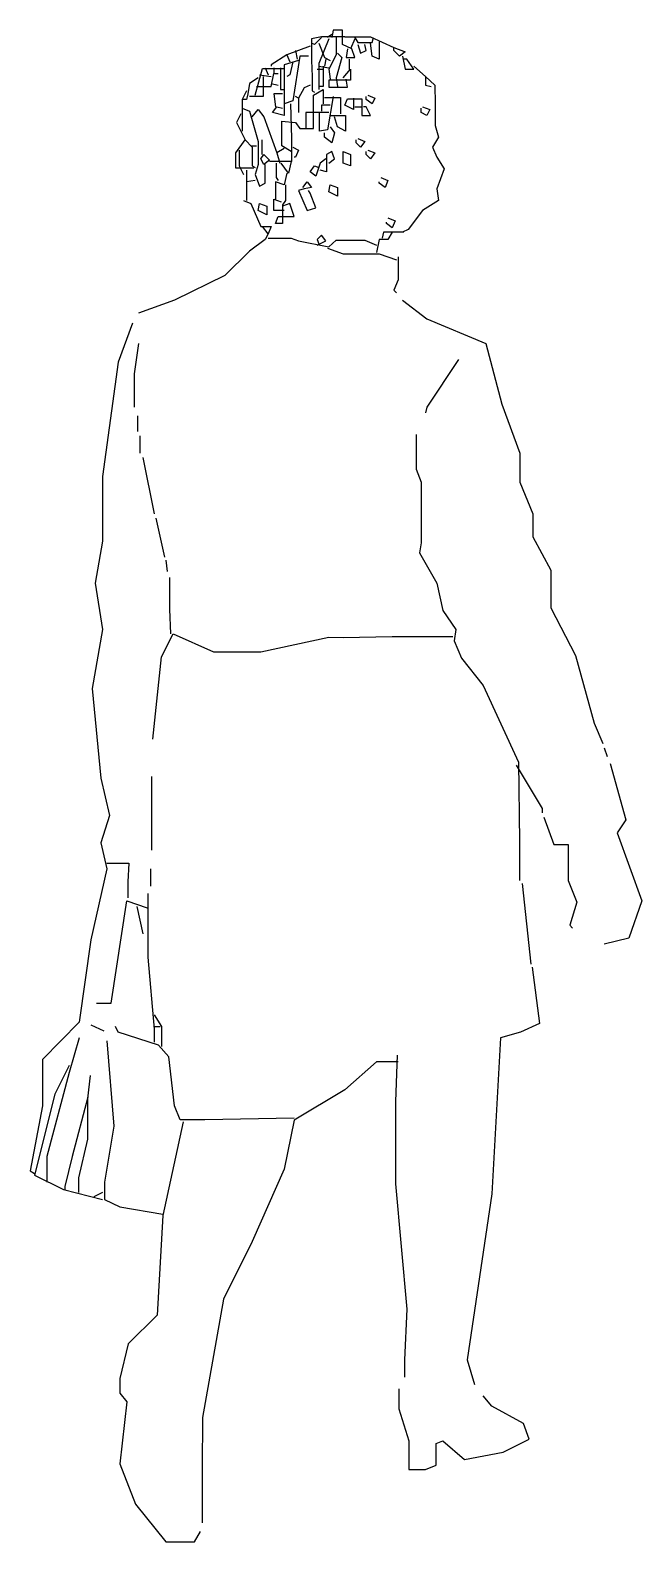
# Model space of a CAD drawing. Header units: millimetres. Extents: x -1587.18 to -1586.53, y 1849.88 to 1851.48.
import ezdxf

# ---------------------------------------------------------------- set-up
doc = ezdxf.new("R2010")
doc.units = ezdxf.units.MM
doc.header["$LTSCALE"] = 10
doc.layers.add('Humanos', color=2, linetype='Continuous')

msp = doc.modelspace()

# ---------------------------------------------------------------- linework, layer by layer
at = {"layer": 'Humanos'}
for points in [[(-1586.8499, 1851.4768), (-1586.8745, 1851.4768), (-1586.8852, 1851.4745), (-1586.8852, 1851.4515), (-1586.8844, 1851.4347), (-1586.8844, 1851.4193), (-1586.8821, 1851.4178)], [(-1586.8745, 1851.4761), (-1586.8821, 1851.4684), (-1586.8852, 1851.4699)], [(-1586.8668, 1851.4745), (-1586.8775, 1851.4485), (-1586.8775, 1851.4209)], [(-1586.8637, 1851.4791), (-1586.8683, 1851.4761)], [(-1586.8591, 1851.4761), (-1586.8591, 1851.4577), (-1586.8668, 1851.4423), (-1586.8653, 1851.4316)], [(-1586.8469, 1851.4638), (-1586.8484, 1851.4546), (-1586.8392, 1851.4546), (-1586.8423, 1851.4638), (-1586.8522, 1851.4684), (-1586.8522, 1851.4837), (-1586.8622, 1851.4837), (-1586.8637, 1851.4761)], [(-1586.8499, 1851.4768), (-1586.8223, 1851.4768), (-1586.7978, 1851.4653), (-1586.7855, 1851.4607), (-1586.7917, 1851.4561), (-1586.7978, 1851.4623), (-1586.7978, 1851.4653)], [(-1586.8392, 1851.4745), (-1586.8438, 1851.4638)], [(-1586.8392, 1851.4761), (-1586.8361, 1851.4707), (-1586.8208, 1851.4707), (-1586.8193, 1851.4761)], [(-1586.8131, 1851.4715), (-1586.8131, 1851.4531), (-1586.8208, 1851.4561), (-1586.8223, 1851.4699)], [(-1586.9113, 1851.4577), (-1586.9281, 1851.4469), (-1586.9281, 1851.4454)], [(-1586.8883, 1851.4561), (-1586.8975, 1851.4561), (-1586.9051, 1851.4086), (-1586.9143, 1851.4055)], [(-1586.8867, 1851.4669), (-1586.9113, 1851.4577), (-1586.9082, 1851.45)], [(-1586.9021, 1851.4623), (-1586.9005, 1851.4531)], [(-1586.8775, 1851.4699), (-1586.8714, 1851.4546), (-1586.8653, 1851.4515)], [(-1586.8576, 1851.4592), (-1586.853, 1851.4546), (-1586.8591, 1851.4331), (-1586.8576, 1851.4239)], [(-1586.8361, 1851.4684), (-1586.8331, 1851.4592), (-1586.8269, 1851.4623), (-1586.8285, 1851.4684)], [(-1586.7886, 1851.4561), (-1586.7855, 1851.4423), (-1586.7763, 1851.4423), (-1586.784, 1851.4531), (-1586.7871, 1851.4531)], [(-1586.945, 1851.4147), (-1586.9373, 1851.4431), (-1586.9143, 1851.4431)], [(-1586.9343, 1851.4439), (-1586.9312, 1851.4362)], [(-1586.899, 1851.4515), (-1586.9143, 1851.4469), (-1586.9143, 1851.3933), (-1586.9266, 1851.3963), (-1586.922, 1851.4025), (-1586.9159, 1851.4009)], [(-1586.9251, 1851.4439), (-1586.9251, 1851.4377)], [(-1586.9182, 1851.4439), (-1586.9182, 1851.4209), (-1586.9143, 1851.4209)], [(-1586.9051, 1851.45), (-1586.9082, 1851.4362), (-1586.9113, 1851.4347)], [(-1586.8791, 1851.4423), (-1586.8729, 1851.4423)], [(-1586.8775, 1851.4454), (-1586.8668, 1851.4439)], [(-1586.8729, 1851.4454), (-1586.8729, 1851.4239), (-1586.8775, 1851.4239)], [(-1586.8699, 1851.4531), (-1586.8714, 1851.4454)], [(-1586.8515, 1851.4331), (-1586.8438, 1851.4423), (-1586.8438, 1851.4308), (-1586.8668, 1851.4308), (-1586.8668, 1851.4232), (-1586.8469, 1851.4232), (-1586.8484, 1851.4316)], [(-1586.8453, 1851.4531), (-1586.8453, 1851.4423)], [(-1586.7763, 1851.4454), (-1586.7641, 1851.4347), (-1586.7641, 1851.4255), (-1586.7579, 1851.4239)], [(-1586.9419, 1851.4331), (-1586.9511, 1851.427), (-1586.9527, 1851.4163), (-1586.9542, 1851.4101), (-1586.9588, 1851.4101)], [(-1586.9366, 1851.4347), (-1586.9366, 1851.4132), (-1586.9511, 1851.4132)], [(-1586.9435, 1851.4239), (-1586.9281, 1851.4239), (-1586.9251, 1851.4377), (-1586.9205, 1851.4377)], [(-1586.9404, 1851.4362), (-1586.9281, 1851.4347)], [(-1586.9281, 1851.427), (-1586.9205, 1851.4255)], [(-1586.8867, 1851.4255), (-1586.8929, 1851.4224), (-1586.899, 1851.4117), (-1586.9021, 1851.4132)], [(-1586.7641, 1851.4347), (-1586.7541, 1851.4255), (-1586.7537, 1851.4055), (-1586.7537, 1851.3825), (-1586.7503, 1851.3703), (-1586.7564, 1851.3595), (-1586.7518, 1851.3488), (-1586.7441, 1851.3365), (-1586.7518, 1851.3151), (-1586.7503, 1851.3028), (-1586.7671, 1851.2921), (-1586.7825, 1851.2721), (-1586.7886, 1851.2691)], [(-1586.9542, 1851.4193), (-1586.9588, 1851.4101), (-1586.9588, 1851.3764)], [(-1586.9159, 1851.4163), (-1586.9251, 1851.4163), (-1586.9235, 1851.4025)], [(-1586.9067, 1851.3549), (-1586.9166, 1851.3611), (-1586.9166, 1851.3871), (-1586.9021, 1851.3856), (-1586.8975, 1851.3795), (-1586.8829, 1851.3795), (-1586.8829, 1851.4147), (-1586.8729, 1851.4209), (-1586.8729, 1851.4055)], [(-1586.899, 1851.4117), (-1586.899, 1851.3963)], [(-1586.8622, 1851.4132), (-1586.8683, 1851.3779), (-1586.8768, 1851.3764), (-1586.8768, 1851.3963)], [(-1586.8714, 1851.4124), (-1586.8545, 1851.4124), (-1586.8545, 1851.3948)], [(-1586.8407, 1851.4117), (-1586.8407, 1851.3994), (-1586.8499, 1851.404), (-1586.8469, 1851.4109), (-1586.8315, 1851.4109), (-1586.8315, 1851.3933), (-1586.8223, 1851.3933), (-1586.8269, 1851.4025), (-1586.83, 1851.4025)], [(-1586.8254, 1851.4147), (-1586.8177, 1851.4117), (-1586.8208, 1851.4055), (-1586.8269, 1851.4101), (-1586.8269, 1851.4132)], [(-1586.9603, 1851.3948), (-1586.9649, 1851.3856), (-1586.9557, 1851.3672)], [(-1586.9588, 1851.4009), (-1586.9511, 1851.3979), (-1586.9419, 1851.3657), (-1586.9419, 1851.3411), (-1586.945, 1851.3304), (-1586.9404, 1851.3181), (-1586.9343, 1851.3212), (-1586.9343, 1851.3411)], [(-1586.9481, 1851.3917), (-1586.9419, 1851.3994), (-1586.9358, 1851.3917), (-1586.922, 1851.3534)], [(-1586.9074, 1851.4055), (-1586.9063, 1851.3687), (-1586.9063, 1851.3442), (-1586.9297, 1851.3442)], [(-1586.8668, 1851.3963), (-1586.8913, 1851.3963), (-1586.8913, 1851.3795)], [(-1586.8653, 1851.404), (-1586.8745, 1851.404), (-1586.8745, 1851.3979)], [(-1586.8653, 1851.3933), (-1586.8492, 1851.3933), (-1586.8492, 1851.3764), (-1586.8576, 1851.381), (-1586.8607, 1851.3917)], [(-1586.8392, 1851.4025), (-1586.8315, 1851.4025)], [(-1586.7671, 1851.4025), (-1586.7595, 1851.3994), (-1586.7625, 1851.3933), (-1586.7687, 1851.3963), (-1586.7687, 1851.4009)], [(-1586.8653, 1851.381), (-1586.8607, 1851.3749), (-1586.8637, 1851.3641), (-1586.8714, 1851.3703), (-1586.8714, 1851.3749)], [(-1586.9465, 1851.3373), (-1586.9657, 1851.3373), (-1586.9657, 1851.3534), (-1586.9557, 1851.3672), (-1586.9481, 1851.3595), (-1586.9481, 1851.3396), (-1586.945, 1851.3381)], [(-1586.9496, 1851.3611), (-1586.9435, 1851.3611)], [(-1586.9381, 1851.3672), (-1586.9381, 1851.3519)], [(-1586.9051, 1851.3595), (-1586.899, 1851.3565), (-1586.9021, 1851.3488), (-1586.9036, 1851.3488)], [(-1586.8361, 1851.3687), (-1586.8285, 1851.3657), (-1586.8331, 1851.3595), (-1586.8377, 1851.3641), (-1586.8377, 1851.3672)], [(-1586.9619, 1851.3565), (-1586.9619, 1851.3396), (-1586.9573, 1851.3304)], [(-1586.9358, 1851.3519), (-1586.9297, 1851.3457), (-1586.9358, 1851.3411), (-1586.9389, 1851.3473), (-1586.9358, 1851.3519)], [(-1586.9228, 1851.3427), (-1586.9228, 1851.3273), (-1586.9205, 1851.3243)], [(-1586.9143, 1851.358), (-1586.922, 1851.3534), (-1586.9189, 1851.3427)], [(-1586.9067, 1851.3442), (-1586.9097, 1851.3319), (-1586.9174, 1851.3427)], [(-1586.8699, 1851.3473), (-1586.876, 1851.3427), (-1586.8806, 1851.3289), (-1586.8867, 1851.3335), (-1586.8821, 1851.3396), (-1586.8775, 1851.3381)], [(-1586.8668, 1851.3427), (-1586.8607, 1851.3473), (-1586.8637, 1851.3549), (-1586.8691, 1851.3519), (-1586.8691, 1851.3335), (-1586.876, 1851.335)], [(-1586.8515, 1851.3549), (-1586.8438, 1851.3519), (-1586.8438, 1851.3396), (-1586.8515, 1851.3427), (-1586.8515, 1851.3549)], [(-1586.8254, 1851.3565), (-1586.8177, 1851.3534), (-1586.8223, 1851.3473), (-1586.8269, 1851.3519), (-1586.8269, 1851.3549)], [(-1586.9542, 1851.335), (-1586.9542, 1851.3258), (-1586.9542, 1851.3028)], [(-1586.9113, 1851.3319), (-1586.9143, 1851.3197), (-1586.9235, 1851.3227), (-1586.9235, 1851.3043)], [(-1586.8116, 1851.3273), (-1586.8039, 1851.3243), (-1586.807, 1851.3166), (-1586.8131, 1851.3212), (-1586.8131, 1851.3227)], [(-1586.945, 1851.3243), (-1586.9542, 1851.3227)], [(-1586.9128, 1851.3197), (-1586.9128, 1851.3028), (-1586.9159, 1851.2982), (-1586.9159, 1851.2783), (-1586.9235, 1851.2783), (-1586.9205, 1851.2859), (-1586.9036, 1851.2859), (-1586.9082, 1851.2997), (-1586.9159, 1851.2967)], [(-1586.8944, 1851.3166), (-1586.8898, 1851.3227), (-1586.8852, 1851.3166), (-1586.8929, 1851.3151), (-1586.899, 1851.3135), (-1586.8898, 1851.2921), (-1586.8806, 1851.2951), (-1586.8867, 1851.3105), (-1586.8883, 1851.3135)], [(-1586.8653, 1851.3197), (-1586.8576, 1851.3166), (-1586.8576, 1851.3074), (-1586.8668, 1851.312), (-1586.8653, 1851.3197)], [(-1586.9573, 1851.3028), (-1586.9496, 1851.2997), (-1586.9389, 1851.2752), (-1586.9281, 1851.2752), (-1586.9312, 1851.2675), (-1586.9373, 1851.2752)], [(-1586.9404, 1851.2997), (-1586.9327, 1851.2967), (-1586.9327, 1851.2875), (-1586.9419, 1851.2921), (-1586.9404, 1851.2997)], [(-1586.9143, 1851.2921), (-1586.9251, 1851.2921), (-1586.9251, 1851.3043), (-1586.9174, 1851.3013)], [(-1586.8039, 1851.2844), (-1586.7963, 1851.2813), (-1586.7993, 1851.2737), (-1586.8055, 1851.2783), (-1586.8055, 1851.2798)], [(-1586.9312, 1851.2675), (-1586.9343, 1851.2614), (-1586.9511, 1851.2491), (-1586.9772, 1851.2231), (-1587.0309, 1851.197), (-1587.0692, 1851.1832)], [(-1586.9312, 1851.2629), (-1586.9067, 1851.2629), (-1586.899, 1851.2599), (-1586.8668, 1851.2537), (-1586.8591, 1851.2606), (-1586.8285, 1851.2606), (-1586.8162, 1851.2553)], [(-1586.8791, 1851.2553), (-1586.8699, 1851.2599), (-1586.8745, 1851.266), (-1586.8791, 1851.2614), (-1586.8775, 1851.2568)], [(-1586.7993, 1851.2691), (-1586.8039, 1851.2614), (-1586.8131, 1851.2614), (-1586.8162, 1851.2476)], [(-1586.7871, 1851.2691), (-1586.8085, 1851.2691), (-1586.8101, 1851.2629)], [(-1586.8683, 1851.2522), (-1586.8515, 1851.2461), (-1586.8131, 1851.2461), (-1586.7947, 1851.2399)], [(-1586.7932, 1851.243), (-1586.7932, 1851.2185), (-1586.7978, 1851.2077), (-1586.7947, 1851.2047)], [(-1586.7886, 1851.197), (-1586.7625, 1851.1771), (-1586.6997, 1851.151), (-1586.6828, 1851.0866), (-1586.6636, 1851.0345), (-1586.6636, 1851.0038), (-1586.6498, 1850.9701), (-1586.6498, 1850.9455), (-1586.6307, 1850.9103), (-1586.6307, 1850.8704), (-1586.6046, 1850.8198), (-1586.5847, 1850.7477), (-1586.5755, 1850.7263)], [(-1587.0753, 1851.1725), (-1587.0907, 1851.1311), (-1587.1075, 1851.0099), (-1587.1075, 1850.9409), (-1587.1152, 1850.8965), (-1587.1075, 1850.8474), (-1587.1183, 1850.7845), (-1587.1091, 1850.6895), (-1587.0999, 1850.6496), (-1587.1091, 1850.6205), (-1587.1029, 1850.5929), (-1587.1198, 1850.5177), (-1587.1321, 1850.4303), (-1587.1712, 1850.3905), (-1587.1712, 1850.3414), (-1587.1842, 1850.2724), (-1587.1796, 1850.2693)], [(-1587.0692, 1851.151), (-1587.0738, 1851.1188), (-1587.0738, 1851.0835)], [(-1586.7288, 1851.1341), (-1586.7625, 1851.0835), (-1586.7641, 1851.0774)], [(-1587.07, 1851.0743), (-1587.07, 1851.0575)], [(-1586.774, 1851.0544), (-1586.774, 1851.0176), (-1586.7687, 1851.0038), (-1586.7687, 1850.9394), (-1586.7702, 1850.9287), (-1586.7518, 1850.8965), (-1586.7457, 1850.8673), (-1586.7319, 1850.8474), (-1586.7334, 1850.8351), (-1586.7257, 1850.8167), (-1586.7027, 1850.7876), (-1586.6652, 1850.7063), (-1586.664, 1850.622), (-1586.664, 1850.5806)], [(-1587.0677, 1851.0529), (-1587.0677, 1851.0345)], [(-1587.0646, 1851.0299), (-1587.0523, 1850.9701)], [(-1587.0508, 1850.9655), (-1587.0416, 1850.9241)], [(-1587.0401, 1850.921), (-1587.0385, 1850.9087)], [(-1587.0347, 1850.8428), (-1587.0359, 1850.8689), (-1587.0359, 1850.9026)], [(-1587.0539, 1850.7309), (-1587.0447, 1850.8183), (-1587.0324, 1850.8428), (-1586.9895, 1850.8236), (-1586.9389, 1850.8236), (-1586.8668, 1850.839), (-1586.8515, 1850.8386), (-1586.7993, 1850.8399), (-1586.7687, 1850.8398), (-1586.7349, 1850.8398)], [(-1586.5739, 1850.7217), (-1586.5709, 1850.7125)], [(-1586.6675, 1850.7033), (-1586.6399, 1850.6573), (-1586.6399, 1850.6527)], [(-1586.5678, 1850.7048), (-1586.5509, 1850.645), (-1586.5601, 1850.6312), (-1586.5341, 1850.5591), (-1586.5479, 1850.5193), (-1586.5739, 1850.5131)], [(-1587.0554, 1850.691), (-1587.0554, 1850.6128)], [(-1586.6383, 1850.6481), (-1586.6276, 1850.6189), (-1586.6123, 1850.6189), (-1586.6123, 1850.5806), (-1586.6031, 1850.5576), (-1586.6107, 1850.5331), (-1586.6077, 1850.53)], [(-1587.1029, 1850.599), (-1587.0792, 1850.599), (-1587.0803, 1850.5791), (-1587.0803, 1850.5622)], [(-1587.0562, 1850.5929), (-1587.0562, 1850.5745)], [(-1586.6613, 1850.5775), (-1586.6521, 1850.4917)], [(-1587.1137, 1850.4503), (-1587.0983, 1850.4503), (-1587.0815, 1850.5591), (-1587.06, 1850.5515)], [(-1587.0592, 1850.5668), (-1587.0592, 1850.4993), (-1587.0523, 1850.4227), (-1587.0523, 1850.4089)], [(-1587.0707, 1850.553), (-1587.0646, 1850.5239)], [(-1586.6506, 1850.4886), (-1586.6429, 1850.4288), (-1586.6629, 1850.4196), (-1586.6843, 1850.4135), (-1586.6935, 1850.2479), (-1586.7196, 1850.0715), (-1586.7119, 1850.0455)], [(-1587.1198, 1850.4273), (-1587.106, 1850.4211)], [(-1587.0523, 1850.438), (-1587.0447, 1850.4257), (-1587.0447, 1850.4043)], [(-1587.1321, 1850.4135), (-1587.1428, 1850.3767), (-1587.1666, 1850.2877), (-1587.1666, 1850.2601)], [(-1586.9036, 1850.3284), (-1586.9987, 1850.3264), (-1587.0247, 1850.3264), (-1587.0309, 1850.3414), (-1587.037, 1850.3935), (-1587.0477, 1850.4058), (-1587.0907, 1850.4196), (-1587.0937, 1850.4257)], [(-1587.0523, 1850.4257), (-1587.0462, 1850.4257)], [(-1587.1029, 1850.4104), (-1587.0953, 1850.3199), (-1587.1052, 1850.2601), (-1587.1052, 1850.2417), (-1587.0891, 1850.2341), (-1587.0431, 1850.2264)], [(-1586.794, 1850.3951), (-1586.7959, 1850.346), (-1586.7959, 1850.2586), (-1586.784, 1850.1252), (-1586.7863, 1850.0715), (-1586.7863, 1850.0531)], [(-1587.1428, 1850.3843), (-1587.1581, 1850.3537), (-1587.1796, 1850.2678), (-1587.1489, 1850.2525), (-1587.1075, 1850.2417)], [(-1586.7932, 1850.3882), (-1586.8162, 1850.3882), (-1586.8499, 1850.3583), (-1586.9036, 1850.3261), (-1586.9143, 1850.2739), (-1586.9481, 1850.1973), (-1586.9787, 1850.1359), (-1587.001, 1850.0102), (-1587.0014, 1849.9565), (-1587.0014, 1849.8983)], [(-1587.1206, 1850.3736), (-1587.1233, 1850.3491), (-1587.1233, 1850.3061), (-1587.1328, 1850.2647), (-1587.1328, 1850.2494)], [(-1587.1229, 1850.3506), (-1587.1397, 1850.2877), (-1587.1474, 1850.2555), (-1587.1474, 1850.2525)], [(-1587.0217, 1850.3245), (-1587.0431, 1850.2249), (-1587.0493, 1850.1191), (-1587.0799, 1850.0884), (-1587.0891, 1850.0516), (-1587.0891, 1850.0363), (-1587.0815, 1850.0271), (-1587.0891, 1849.9611), (-1587.0723, 1849.9182), (-1587.0401, 1849.8783), (-1587.0094, 1849.8783), (-1587.0033, 1849.8891)], [(-1587.1075, 1850.2494), (-1587.1167, 1850.2448)], [(-1586.7924, 1850.0409), (-1586.7924, 1850.0194), (-1586.7817, 1849.9857), (-1586.7817, 1849.955), (-1586.7641, 1849.955), (-1586.7526, 1849.9596), (-1586.7526, 1849.9826), (-1586.7457, 1849.9857), (-1586.7227, 1849.9657), (-1586.6813, 1849.9734), (-1586.6537, 1849.9872), (-1586.6598, 1850.0041), (-1586.6935, 1850.0225), (-1586.7027, 1850.0332)]]:
    msp.add_lwpolyline(points, dxfattribs=at)

doc.saveas('drawing.dxf')
